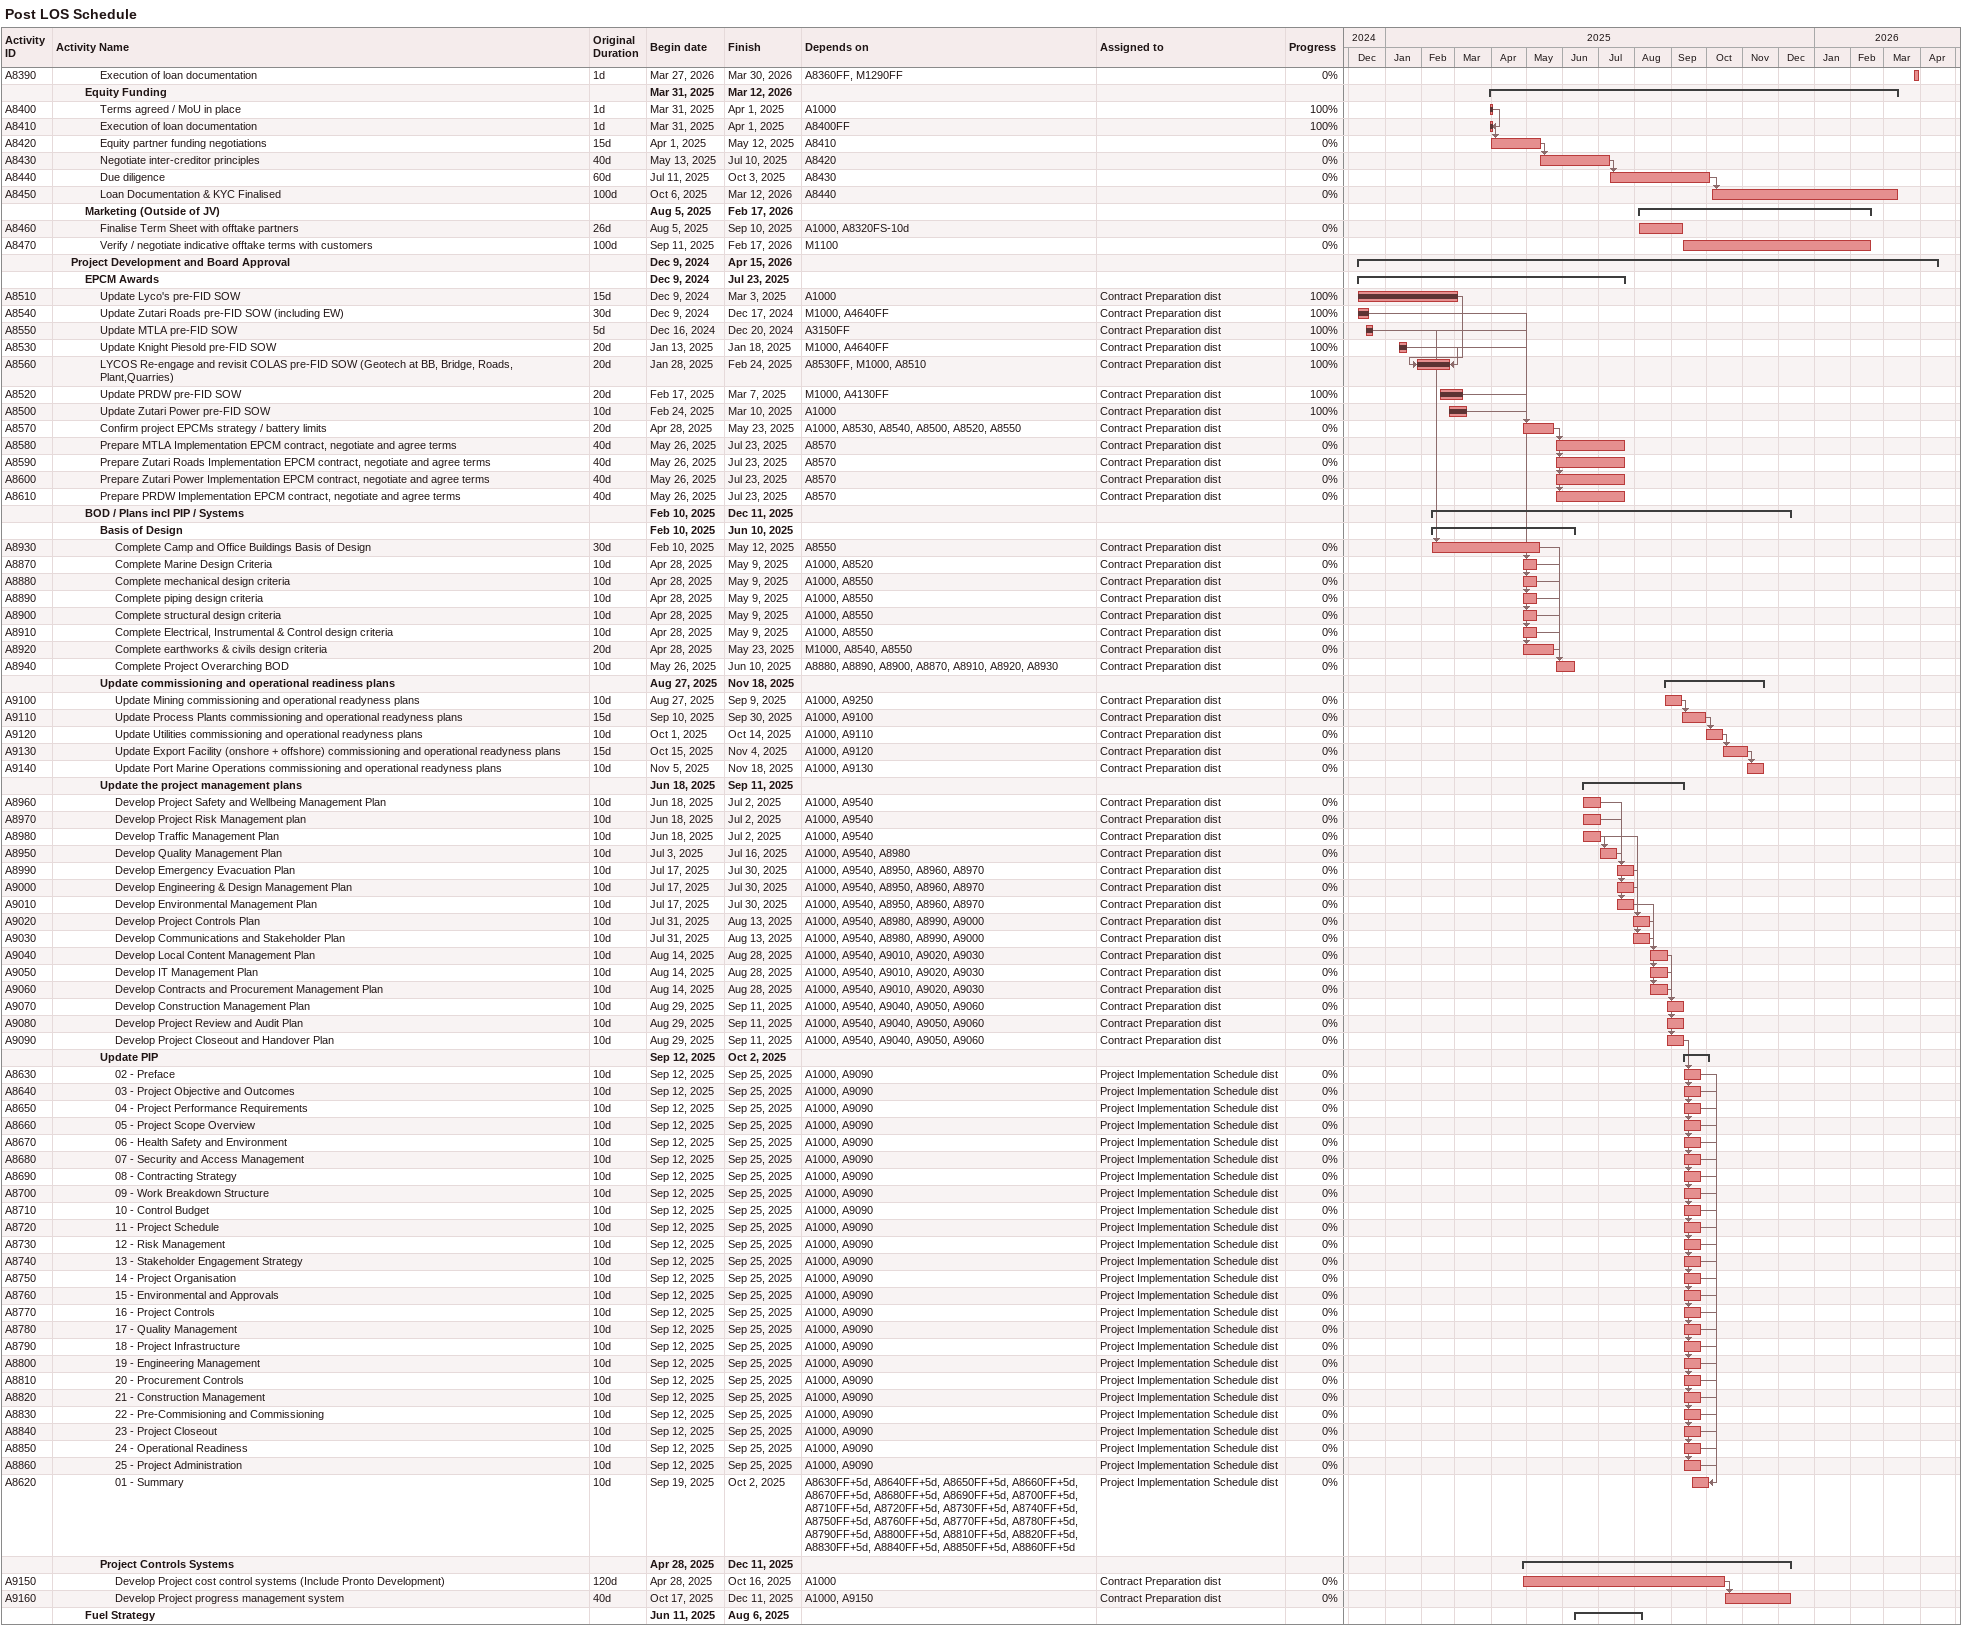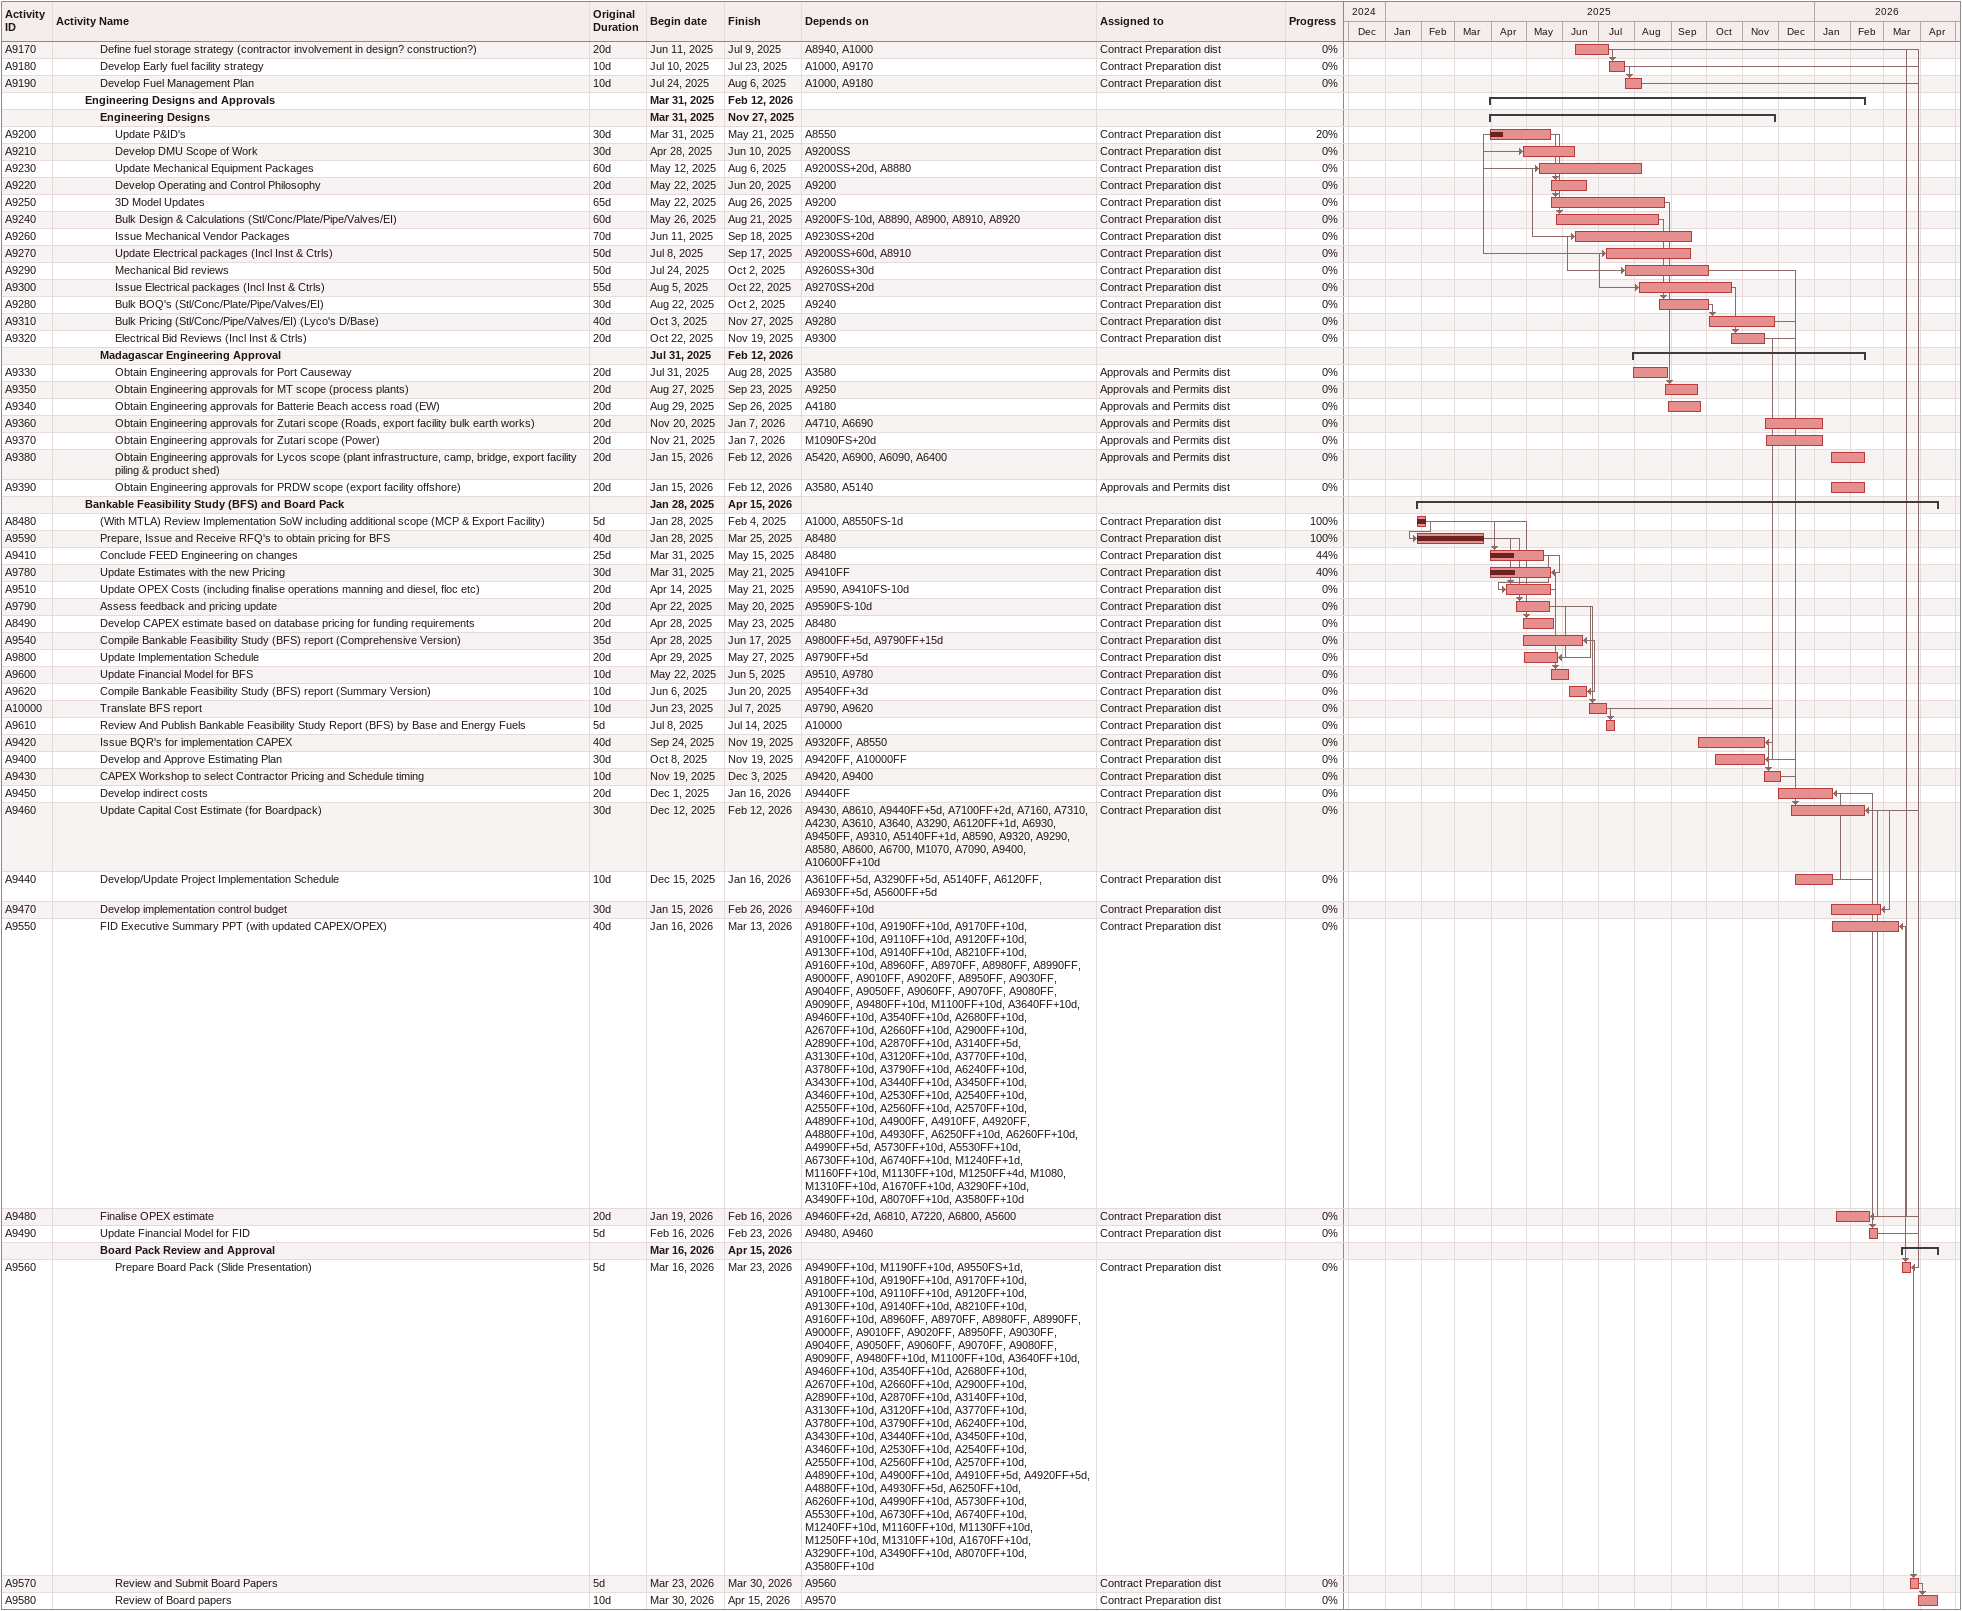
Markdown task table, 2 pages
Post LOS Schedule

| ID | Level | Task | Original duration | Start | Finish | Predecessors | Resources | % complete |
|---|---|---|---|---|---|---|---|---|
| A8390 | 4 | Execution of loan documentation | 1d | 2026-03-27 | 2026-03-30 | A8360FF, M1290FF |  | 0 |
|  | 3 | **Equity Funding** |  | 2025-03-31 | 2026-03-12 |  |  |  |
| A8400 | 4 | Terms agreed / MoU in place | 1d | 2025-03-31 | 2025-04-01 | A1000 |  | 100 |
| A8410 | 4 | Execution of loan documentation | 1d | 2025-03-31 | 2025-04-01 | A8400FF |  | 100 |
| A8420 | 4 | Equity partner funding negotiations | 15d | 2025-04-01 | 2025-05-12 | A8410 |  | 0 |
| A8430 | 4 | Negotiate inter-creditor principles | 40d | 2025-05-13 | 2025-07-10 | A8420 |  | 0 |
| A8440 | 4 | Due diligence | 60d | 2025-07-11 | 2025-10-03 | A8430 |  | 0 |
| A8450 | 4 | Loan Documentation & KYC Finalised | 100d | 2025-10-06 | 2026-03-12 | A8440 |  | 0 |
|  | 3 | **Marketing (Outside of JV)** |  | 2025-08-05 | 2026-02-17 |  |  |  |
| A8460 | 4 | Finalise Term Sheet with offtake partners | 26d | 2025-08-05 | 2025-09-10 | A1000, A8320FS-10d |  | 0 |
| A8470 | 4 | Verify / negotiate indicative offtake terms with customers | 100d | 2025-09-11 | 2026-02-17 | M1100 |  | 0 |
|  | 2 | **Project Development and Board Approval** |  | 2024-12-09 | 2026-04-15 |  |  |  |
|  | 3 | **EPCM Awards** |  | 2024-12-09 | 2025-07-23 |  |  |  |
| A8510 | 4 | Update Lyco's pre-FID SOW | 15d | 2024-12-09 | 2025-03-03 | A1000 | Contract Preparation dist | 100 |
| A8540 | 4 | Update Zutari Roads pre-FID SOW (including EW) | 30d | 2024-12-09 | 2024-12-17 | M1000, A4640FF | Contract Preparation dist | 100 |
| A8550 | 4 | Update MTLA pre-FID SOW | 5d | 2024-12-16 | 2024-12-20 | A3150FF | Contract Preparation dist | 100 |
| A8530 | 4 | Update Knight Piesold pre-FID SOW | 20d | 2025-01-13 | 2025-01-18 | M1000, A4640FF | Contract Preparation dist | 100 |
| A8560 | 4 | LYCOS Re-engage and revisit COLAS pre-FID SOW (Geotech at BB, Bridge, Roads, Plant,Quarries) | 20d | 2025-01-28 | 2025-02-24 | A8530FF, M1000, A8510 | Contract Preparation dist | 100 |
| A8520 | 4 | Update PRDW pre-FID SOW | 20d | 2025-02-17 | 2025-03-07 | M1000, A4130FF | Contract Preparation dist | 100 |
| A8500 | 4 | Update Zutari Power pre-FID SOW | 10d | 2025-02-24 | 2025-03-10 | A1000 | Contract Preparation dist | 100 |
| A8570 | 4 | Confirm project EPCMs strategy / battery limits | 20d | 2025-04-28 | 2025-05-23 | A1000, A8530, A8540, A8500, A8520, A8550 | Contract Preparation dist | 0 |
| A8580 | 4 | Prepare MTLA Implementation EPCM contract, negotiate and agree terms | 40d | 2025-05-26 | 2025-07-23 | A8570 | Contract Preparation dist | 0 |
| A8590 | 4 | Prepare Zutari Roads Implementation EPCM contract, negotiate and agree terms | 40d | 2025-05-26 | 2025-07-23 | A8570 | Contract Preparation dist | 0 |
| A8600 | 4 | Prepare Zutari Power Implementation EPCM contract, negotiate and agree terms | 40d | 2025-05-26 | 2025-07-23 | A8570 | Contract Preparation dist | 0 |
| A8610 | 4 | Prepare PRDW Implementation EPCM contract, negotiate and agree terms | 40d | 2025-05-26 | 2025-07-23 | A8570 | Contract Preparation dist | 0 |
|  | 3 | **BOD / Plans incl PIP / Systems** |  | 2025-02-10 | 2025-12-11 |  |  |  |
|  | 4 | **Basis of Design** |  | 2025-02-10 | 2025-06-10 |  |  |  |
| A8930 | 5 | Complete Camp and Office Buildings Basis of Design | 30d | 2025-02-10 | 2025-05-12 | A8550 | Contract Preparation dist | 0 |
| A8870 | 5 | Complete Marine Design Criteria | 10d | 2025-04-28 | 2025-05-09 | A1000, A8520 | Contract Preparation dist | 0 |
| A8880 | 5 | Complete mechanical design criteria | 10d | 2025-04-28 | 2025-05-09 | A1000, A8550 | Contract Preparation dist | 0 |
| A8890 | 5 | Complete piping design criteria | 10d | 2025-04-28 | 2025-05-09 | A1000, A8550 | Contract Preparation dist | 0 |
| A8900 | 5 | Complete structural design criteria | 10d | 2025-04-28 | 2025-05-09 | A1000, A8550 | Contract Preparation dist | 0 |
| A8910 | 5 | Complete Electrical, Instrumental & Control design criteria | 10d | 2025-04-28 | 2025-05-09 | A1000, A8550 | Contract Preparation dist | 0 |
| A8920 | 5 | Complete earthworks & civils design criteria | 20d | 2025-04-28 | 2025-05-23 | M1000, A8540, A8550 | Contract Preparation dist | 0 |
| A8940 | 5 | Complete Project Overarching BOD | 10d | 2025-05-26 | 2025-06-10 | A8880, A8890, A8900, A8870, A8910, A8920, A8930 | Contract Preparation dist | 0 |
|  | 4 | **Update commissioning and operational readiness plans** |  | 2025-08-27 | 2025-11-18 |  |  |  |
| A9100 | 5 | Update Mining commissioning and operational readyness plans | 10d | 2025-08-27 | 2025-09-09 | A1000, A9250 | Contract Preparation dist | 0 |
| A9110 | 5 | Update Process Plants commissioning and operational readyness plans | 15d | 2025-09-10 | 2025-09-30 | A1000, A9100 | Contract Preparation dist | 0 |
| A9120 | 5 | Update Utilities commissioning and operational readyness plans | 10d | 2025-10-01 | 2025-10-14 | A1000, A9110 | Contract Preparation dist | 0 |
| A9130 | 5 | Update Export Facility (onshore + offshore) commissioning and operational readyness plans | 15d | 2025-10-15 | 2025-11-04 | A1000, A9120 | Contract Preparation dist | 0 |
| A9140 | 5 | Update Port Marine Operations commissioning and operational readyness plans | 10d | 2025-11-05 | 2025-11-18 | A1000, A9130 | Contract Preparation dist | 0 |
|  | 4 | **Update the project management plans** |  | 2025-06-18 | 2025-09-11 |  |  |  |
| A8960 | 5 | Develop Project Safety and Wellbeing Management Plan | 10d | 2025-06-18 | 2025-07-02 | A1000, A9540 | Contract Preparation dist | 0 |
| A8970 | 5 | Develop Project Risk Management plan | 10d | 2025-06-18 | 2025-07-02 | A1000, A9540 | Contract Preparation dist | 0 |
| A8980 | 5 | Develop Traffic Management Plan | 10d | 2025-06-18 | 2025-07-02 | A1000, A9540 | Contract Preparation dist | 0 |
| A8950 | 5 | Develop Quality Management Plan | 10d | 2025-07-03 | 2025-07-16 | A1000, A9540, A8980 | Contract Preparation dist | 0 |
| A8990 | 5 | Develop Emergency Evacuation Plan | 10d | 2025-07-17 | 2025-07-30 | A1000, A9540, A8950, A8960, A8970 | Contract Preparation dist | 0 |
| A9000 | 5 | Develop Engineering & Design Management Plan | 10d | 2025-07-17 | 2025-07-30 | A1000, A9540, A8950, A8960, A8970 | Contract Preparation dist | 0 |
| A9010 | 5 | Develop Environmental Management Plan | 10d | 2025-07-17 | 2025-07-30 | A1000, A9540, A8950, A8960, A8970 | Contract Preparation dist | 0 |
| A9020 | 5 | Develop Project Controls Plan | 10d | 2025-07-31 | 2025-08-13 | A1000, A9540, A8980, A8990, A9000 | Contract Preparation dist | 0 |
| A9030 | 5 | Develop Communications and Stakeholder Plan | 10d | 2025-07-31 | 2025-08-13 | A1000, A9540, A8980, A8990, A9000 | Contract Preparation dist | 0 |
| A9040 | 5 | Develop Local Content Management Plan | 10d | 2025-08-14 | 2025-08-28 | A1000, A9540, A9010, A9020, A9030 | Contract Preparation dist | 0 |
| A9050 | 5 | Develop IT Management Plan | 10d | 2025-08-14 | 2025-08-28 | A1000, A9540, A9010, A9020, A9030 | Contract Preparation dist | 0 |
| A9060 | 5 | Develop Contracts and Procurement Management Plan | 10d | 2025-08-14 | 2025-08-28 | A1000, A9540, A9010, A9020, A9030 | Contract Preparation dist | 0 |
| A9070 | 5 | Develop Construction Management Plan | 10d | 2025-08-29 | 2025-09-11 | A1000, A9540, A9040, A9050, A9060 | Contract Preparation dist | 0 |
| A9080 | 5 | Develop Project Review and Audit Plan | 10d | 2025-08-29 | 2025-09-11 | A1000, A9540, A9040, A9050, A9060 | Contract Preparation dist | 0 |
| A9090 | 5 | Develop Project Closeout and Handover Plan | 10d | 2025-08-29 | 2025-09-11 | A1000, A9540, A9040, A9050, A9060 | Contract Preparation dist | 0 |
|  | 4 | **Update PIP** |  | 2025-09-12 | 2025-10-02 |  |  |  |
| A8630 | 5 | 02 - Preface | 10d | 2025-09-12 | 2025-09-25 | A1000, A9090 | Project Implementation Schedule dist | 0 |
| A8640 | 5 | 03 - Project Objective and Outcomes | 10d | 2025-09-12 | 2025-09-25 | A1000, A9090 | Project Implementation Schedule dist | 0 |
| A8650 | 5 | 04 - Project Performance Requirements | 10d | 2025-09-12 | 2025-09-25 | A1000, A9090 | Project Implementation Schedule dist | 0 |
| A8660 | 5 | 05 - Project Scope Overview | 10d | 2025-09-12 | 2025-09-25 | A1000, A9090 | Project Implementation Schedule dist | 0 |
| A8670 | 5 | 06 - Health Safety and Environment | 10d | 2025-09-12 | 2025-09-25 | A1000, A9090 | Project Implementation Schedule dist | 0 |
| A8680 | 5 | 07 - Security and Access Management | 10d | 2025-09-12 | 2025-09-25 | A1000, A9090 | Project Implementation Schedule dist | 0 |
| A8690 | 5 | 08 - Contracting Strategy | 10d | 2025-09-12 | 2025-09-25 | A1000, A9090 | Project Implementation Schedule dist | 0 |
| A8700 | 5 | 09 - Work Breakdown Structure | 10d | 2025-09-12 | 2025-09-25 | A1000, A9090 | Project Implementation Schedule dist | 0 |
| A8710 | 5 | 10 - Control Budget | 10d | 2025-09-12 | 2025-09-25 | A1000, A9090 | Project Implementation Schedule dist | 0 |
| A8720 | 5 | 11 - Project Schedule | 10d | 2025-09-12 | 2025-09-25 | A1000, A9090 | Project Implementation Schedule dist | 0 |
| A8730 | 5 | 12 - Risk Management | 10d | 2025-09-12 | 2025-09-25 | A1000, A9090 | Project Implementation Schedule dist | 0 |
| A8740 | 5 | 13 - Stakeholder Engagement Strategy | 10d | 2025-09-12 | 2025-09-25 | A1000, A9090 | Project Implementation Schedule dist | 0 |
| A8750 | 5 | 14 - Project Organisation | 10d | 2025-09-12 | 2025-09-25 | A1000, A9090 | Project Implementation Schedule dist | 0 |
| A8760 | 5 | 15 - Environmental and Approvals | 10d | 2025-09-12 | 2025-09-25 | A1000, A9090 | Project Implementation Schedule dist | 0 |
| A8770 | 5 | 16 - Project Controls | 10d | 2025-09-12 | 2025-09-25 | A1000, A9090 | Project Implementation Schedule dist | 0 |
| A8780 | 5 | 17 - Quality Management | 10d | 2025-09-12 | 2025-09-25 | A1000, A9090 | Project Implementation Schedule dist | 0 |
| A8790 | 5 | 18 - Project Infrastructure | 10d | 2025-09-12 | 2025-09-25 | A1000, A9090 | Project Implementation Schedule dist | 0 |
| A8800 | 5 | 19 - Engineering Management | 10d | 2025-09-12 | 2025-09-25 | A1000, A9090 | Project Implementation Schedule dist | 0 |
| A8810 | 5 | 20 - Procurement Controls | 10d | 2025-09-12 | 2025-09-25 | A1000, A9090 | Project Implementation Schedule dist | 0 |
| A8820 | 5 | 21 - Construction Management | 10d | 2025-09-12 | 2025-09-25 | A1000, A9090 | Project Implementation Schedule dist | 0 |
| A8830 | 5 | 22 - Pre-Commisioning and Commissioning | 10d | 2025-09-12 | 2025-09-25 | A1000, A9090 | Project Implementation Schedule dist | 0 |
| A8840 | 5 | 23 - Project Closeout | 10d | 2025-09-12 | 2025-09-25 | A1000, A9090 | Project Implementation Schedule dist | 0 |
| A8850 | 5 | 24 - Operational Readiness | 10d | 2025-09-12 | 2025-09-25 | A1000, A9090 | Project Implementation Schedule dist | 0 |
| A8860 | 5 | 25 - Project Administration | 10d | 2025-09-12 | 2025-09-25 | A1000, A9090 | Project Implementation Schedule dist | 0 |
| A8620 | 5 | 01 - Summary | 10d | 2025-09-19 | 2025-10-02 | A8630FF+5d, A8640FF+5d, A8650FF+5d, A8660FF+5d, A8670FF+5d, A8680FF+5d, A8690FF+5d, A8700FF+5d, A8710FF+5d, A8720FF+5d, A8730FF+5d, A8740FF+5d, A8750FF+5d, A8760FF+5d, A8770FF+5d, A8780FF+5d, A8790FF+5d, A8800FF+5d, A8810FF+5d, A8820FF+5d, A8830FF+5d, A8840FF+5d, A8850FF+5d, A8860FF+5d | Project Implementation Schedule dist | 0 |
|  | 4 | **Project Controls Systems** |  | 2025-04-28 | 2025-12-11 |  |  |  |
| A9150 | 5 | Develop Project cost control systems (Include Pronto Development) | 120d | 2025-04-28 | 2025-10-16 | A1000 | Contract Preparation dist | 0 |
| A9160 | 5 | Develop Project progress management system | 40d | 2025-10-17 | 2025-12-11 | A1000, A9150 | Contract Preparation dist | 0 |
|  | 3 | **Fuel Strategy** |  | 2025-06-11 | 2025-08-06 |  |  |  |
| A9170 | 4 | Define fuel storage strategy (contractor involvement in design? construction?) | 20d | 2025-06-11 | 2025-07-09 | A8940, A1000 | Contract Preparation dist | 0 |
| A9180 | 4 | Develop Early fuel facility strategy | 10d | 2025-07-10 | 2025-07-23 | A1000, A9170 | Contract Preparation dist | 0 |
| A9190 | 4 | Develop Fuel Management Plan | 10d | 2025-07-24 | 2025-08-06 | A1000, A9180 | Contract Preparation dist | 0 |
|  | 3 | **Engineering Designs and Approvals** |  | 2025-03-31 | 2026-02-12 |  |  |  |
|  | 4 | **Engineering Designs** |  | 2025-03-31 | 2025-11-27 |  |  |  |
| A9200 | 5 | Update P&ID's | 30d | 2025-03-31 | 2025-05-21 | A8550 | Contract Preparation dist | 20 |
| A9210 | 5 | Develop DMU Scope of Work | 30d | 2025-04-28 | 2025-06-10 | A9200SS | Contract Preparation dist | 0 |
| A9230 | 5 | Update Mechanical Equipment Packages | 60d | 2025-05-12 | 2025-08-06 | A9200SS+20d, A8880 | Contract Preparation dist | 0 |
| A9220 | 5 | Develop Operating and Control Philosophy | 20d | 2025-05-22 | 2025-06-20 | A9200 | Contract Preparation dist | 0 |
| A9250 | 5 | 3D Model Updates | 65d | 2025-05-22 | 2025-08-26 | A9200 | Contract Preparation dist | 0 |
| A9240 | 5 | Bulk Design & Calculations (Stl/Conc/Plate/Pipe/Valves/EI) | 60d | 2025-05-26 | 2025-08-21 | A9200FS-10d, A8890, A8900, A8910, A8920 | Contract Preparation dist | 0 |
| A9260 | 5 | Issue Mechanical Vendor Packages | 70d | 2025-06-11 | 2025-09-18 | A9230SS+20d | Contract Preparation dist | 0 |
| A9270 | 5 | Update Electrical packages (Incl Inst & Ctrls) | 50d | 2025-07-08 | 2025-09-17 | A9200SS+60d, A8910 | Contract Preparation dist | 0 |
| A9290 | 5 | Mechanical Bid reviews | 50d | 2025-07-24 | 2025-10-02 | A9260SS+30d | Contract Preparation dist | 0 |
| A9300 | 5 | Issue Electrical packages (Incl Inst & Ctrls) | 55d | 2025-08-05 | 2025-10-22 | A9270SS+20d | Contract Preparation dist | 0 |
| A9280 | 5 | Bulk BOQ's (Stl/Conc/Plate/Pipe/Valves/EI) | 30d | 2025-08-22 | 2025-10-02 | A9240 | Contract Preparation dist | 0 |
| A9310 | 5 | Bulk Pricing (Stl/Conc/Pipe/Valves/EI) (Lyco's D/Base) | 40d | 2025-10-03 | 2025-11-27 | A9280 | Contract Preparation dist | 0 |
| A9320 | 5 | Electrical Bid Reviews (Incl Inst & Ctrls) | 20d | 2025-10-22 | 2025-11-19 | A9300 | Contract Preparation dist | 0 |
|  | 4 | **Madagascar Engineering Approval** |  | 2025-07-31 | 2026-02-12 |  |  |  |
| A9330 | 5 | Obtain Engineering approvals for Port Causeway | 20d | 2025-07-31 | 2025-08-28 | A3580 | Approvals and Permits dist | 0 |
| A9350 | 5 | Obtain Engineering approvals for MT scope (process plants) | 20d | 2025-08-27 | 2025-09-23 | A9250 | Approvals and Permits dist | 0 |
| A9340 | 5 | Obtain Engineering approvals for Batterie Beach access road (EW) | 20d | 2025-08-29 | 2025-09-26 | A4180 | Approvals and Permits dist | 0 |
| A9360 | 5 | Obtain Engineering approvals for Zutari scope (Roads, export facility bulk earth works) | 20d | 2025-11-20 | 2026-01-07 | A4710, A6690 | Approvals and Permits dist | 0 |
| A9370 | 5 | Obtain Engineering approvals for Zutari scope (Power) | 20d | 2025-11-21 | 2026-01-07 | M1090FS+20d | Approvals and Permits dist | 0 |
| A9380 | 5 | Obtain Engineering approvals for Lycos scope (plant infrastructure, camp, bridge, export facility piling & product shed) | 20d | 2026-01-15 | 2026-02-12 | A5420, A6900, A6090, A6400 | Approvals and Permits dist | 0 |
| A9390 | 5 | Obtain Engineering approvals for PRDW scope (export facility offshore) | 20d | 2026-01-15 | 2026-02-12 | A3580, A5140 | Approvals and Permits dist | 0 |
|  | 3 | **Bankable Feasibility Study (BFS) and Board Pack** |  | 2025-01-28 | 2026-04-15 |  |  |  |
| A8480 | 4 | (With MTLA) Review Implementation SoW including additional scope (MCP & Export Facility) | 5d | 2025-01-28 | 2025-02-04 | A1000, A8550FS-1d | Contract Preparation dist | 100 |
| A9590 | 4 | Prepare, Issue and Receive RFQ's to obtain pricing for BFS | 40d | 2025-01-28 | 2025-03-25 | A8480 | Contract Preparation dist | 100 |
| A9410 | 4 | Conclude FEED Engineering on changes | 25d | 2025-03-31 | 2025-05-15 | A8480 | Contract Preparation dist | 44 |
| A9780 | 4 | Update Estimates with the new Pricing | 30d | 2025-03-31 | 2025-05-21 | A9410FF | Contract Preparation dist | 40 |
| A9510 | 4 | Update OPEX Costs (including finalise operations manning and diesel, floc etc) | 20d | 2025-04-14 | 2025-05-21 | A9590, A9410FS-10d | Contract Preparation dist | 0 |
| A9790 | 4 | Assess feedback and pricing update | 20d | 2025-04-22 | 2025-05-20 | A9590FS-10d | Contract Preparation dist | 0 |
| A8490 | 4 | Develop CAPEX estimate based on database pricing for funding requirements | 20d | 2025-04-28 | 2025-05-23 | A8480 | Contract Preparation dist | 0 |
| A9540 | 4 | Compile Bankable Feasibility Study (BFS) report (Comprehensive Version) | 35d | 2025-04-28 | 2025-06-17 | A9800FF+5d, A9790FF+15d | Contract Preparation dist | 0 |
| A9800 | 4 | Update Implementation Schedule | 20d | 2025-04-29 | 2025-05-27 | A9790FF+5d | Contract Preparation dist | 0 |
| A9600 | 4 | Update Financial Model for BFS | 10d | 2025-05-22 | 2025-06-05 | A9510, A9780 | Contract Preparation dist | 0 |
| A9620 | 4 | Compile Bankable Feasibility Study (BFS) report (Summary Version) | 10d | 2025-06-06 | 2025-06-20 | A9540FF+3d | Contract Preparation dist | 0 |
| A10000 | 4 | Translate BFS report | 10d | 2025-06-23 | 2025-07-07 | A9790, A9620 | Contract Preparation dist | 0 |
| A9610 | 4 | Review And Publish Bankable Feasibility Study Report (BFS) by Base and Energy Fuels | 5d | 2025-07-08 | 2025-07-14 | A10000 | Contract Preparation dist | 0 |
| A9420 | 4 | Issue BQR's for implementation CAPEX | 40d | 2025-09-24 | 2025-11-19 | A9320FF, A8550 | Contract Preparation dist | 0 |
| A9400 | 4 | Develop and Approve Estimating Plan | 30d | 2025-10-08 | 2025-11-19 | A9420FF, A10000FF | Contract Preparation dist | 0 |
| A9430 | 4 | CAPEX Workshop to select Contractor Pricing and Schedule timing | 10d | 2025-11-19 | 2025-12-03 | A9420, A9400 | Contract Preparation dist | 0 |
| A9450 | 4 | Develop indirect costs | 20d | 2025-12-01 | 2026-01-16 | A9440FF | Contract Preparation dist | 0 |
| A9460 | 4 | Update Capital Cost Estimate (for Boardpack) | 30d | 2025-12-12 | 2026-02-12 | A9430, A8610, A9440FF+5d, A7100FF+2d, A7160, A7310, A4230, A3610, A3640, A3290, A6120FF+1d, A6930, A9450FF, A9310, A5140FF+1d, A8590, A9320, A9290, A8580, A8600, A6700, M1070, A7090, A9400, A10600FF+10d | Contract Preparation dist | 0 |
| A9440 | 4 | Develop/Update Project Implementation Schedule | 10d | 2025-12-15 | 2026-01-16 | A3610FF+5d, A3290FF+5d, A5140FF, A6120FF, A6930FF+5d, A5600FF+5d | Contract Preparation dist | 0 |
| A9470 | 4 | Develop implementation control budget | 30d | 2026-01-15 | 2026-02-26 | A9460FF+10d | Contract Preparation dist | 0 |
| A9550 | 4 | FID Executive Summary PPT (with updated CAPEX/OPEX) | 40d | 2026-01-16 | 2026-03-13 | A9180FF+10d, A9190FF+10d, A9170FF+10d, A9100FF+10d, A9110FF+10d, A9120FF+10d, A9130FF+10d, A9140FF+10d, A8210FF+10d, A9160FF+10d, A8960FF, A8970FF, A8980FF, A8990FF, A9000FF, A9010FF, A9020FF, A8950FF, A9030FF, A9040FF, A9050FF, A9060FF, A9070FF, A9080FF, A9090FF, A9480FF+10d, M1100FF+10d, A3640FF+10d, A9460FF+10d, A3540FF+10d, A2680FF+10d, A2670FF+10d, A2660FF+10d, A2900FF+10d, A2890FF+10d, A2870FF+10d, A3140FF+5d, A3130FF+10d, A3120FF+10d, A3770FF+10d, A3780FF+10d, A3790FF+10d, A6240FF+10d, A3430FF+10d, A3440FF+10d, A3450FF+10d, A3460FF+10d, A2530FF+10d, A2540FF+10d, A2550FF+10d, A2560FF+10d, A2570FF+10d, A4890FF+10d, A4900FF, A4910FF, A4920FF, A4880FF+10d, A4930FF, A6250FF+10d, A6260FF+10d, A4990FF+5d, A5730FF+10d, A5530FF+10d, A6730FF+10d, A6740FF+10d, M1240FF+1d, M1160FF+10d, M1130FF+10d, M1250FF+4d, M1080, M1310FF+10d, A1670FF+10d, A3290FF+10d, A3490FF+10d, A8070FF+10d, A3580FF+10d | Contract Preparation dist | 0 |
| A9480 | 4 | Finalise OPEX estimate | 20d | 2026-01-19 | 2026-02-16 | A9460FF+2d, A6810, A7220, A6800, A5600 | Contract Preparation dist | 0 |
| A9490 | 4 | Update Financial Model for FID | 5d | 2026-02-16 | 2026-02-23 | A9480, A9460 | Contract Preparation dist | 0 |
|  | 4 | **Board Pack Review and Approval** |  | 2026-03-16 | 2026-04-15 |  |  |  |
| A9560 | 5 | Prepare Board Pack (Slide Presentation) | 5d | 2026-03-16 | 2026-03-23 | A9490FF+10d, M1190FF+10d, A9550FS+1d, A9180FF+10d, A9190FF+10d, A9170FF+10d, A9100FF+10d, A9110FF+10d, A9120FF+10d, A9130FF+10d, A9140FF+10d, A8210FF+10d, A9160FF+10d, A8960FF, A8970FF, A8980FF, A8990FF, A9000FF, A9010FF, A9020FF, A8950FF, A9030FF, A9040FF, A9050FF, A9060FF, A9070FF, A9080FF, A9090FF, A9480FF+10d, M1100FF+10d, A3640FF+10d, A9460FF+10d, A3540FF+10d, A2680FF+10d, A2670FF+10d, A2660FF+10d, A2900FF+10d, A2890FF+10d, A2870FF+10d, A3140FF+10d, A3130FF+10d, A3120FF+10d, A3770FF+10d, A3780FF+10d, A3790FF+10d, A6240FF+10d, A3430FF+10d, A3440FF+10d, A3450FF+10d, A3460FF+10d, A2530FF+10d, A2540FF+10d, A2550FF+10d, A2560FF+10d, A2570FF+10d, A4890FF+10d, A4900FF+10d, A4910FF+5d, A4920FF+5d, A4880FF+10d, A4930FF+5d, A6250FF+10d, A6260FF+10d, A4990FF+10d, A5730FF+10d, A5530FF+10d, A6730FF+10d, A6740FF+10d, M1240FF+10d, M1160FF+10d, M1130FF+10d, M1250FF+10d, M1310FF+10d, A1670FF+10d, A3290FF+10d, A3490FF+10d, A8070FF+10d, A3580FF+10d | Contract Preparation dist | 0 |
| A9570 | 5 | Review and Submit Board Papers | 5d | 2026-03-23 | 2026-03-30 | A9560 | Contract Preparation dist | 0 |
| A9580 | 5 | Review of Board papers | 10d | 2026-03-30 | 2026-04-15 | A9570 | Contract Preparation dist | 0 |
